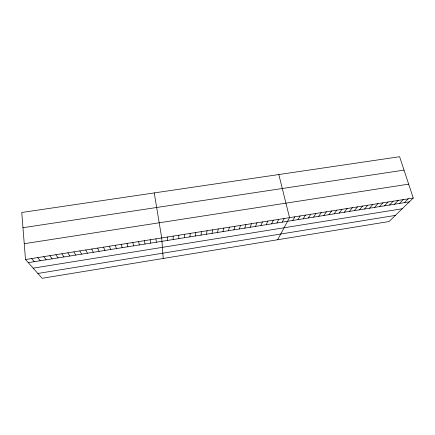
<?xml version="1.0" encoding="UTF-8"?>
<svg xmlns="http://www.w3.org/2000/svg" width="435" height="435" viewBox="0 0 435 435"><rect width="100%" height="100%" fill="white"/><g stroke="black" fill="none" stroke-linecap="round" stroke-linejoin="round"><path stroke-width="0.65" d="M178.785 238.641L178.839 235.21M184.364 237.749L184.516 234.307M189.926 236.863L190.182 233.41M195.478 235.977L195.826 232.513M201.008 235.096L201.459 231.621M206.527 234.215L207.076 230.729M212.03 233.334L212.677 229.838M217.522 232.459L218.267 228.951M222.997 231.589L223.835 228.07M228.457 230.719L229.392 227.19M233.899 229.849L234.933 226.309M239.332 228.984L240.457 225.433M244.747 228.119L245.971 224.558M250.152 227.255L251.468 223.688M255.541 226.396L256.949 222.818M260.913 225.542L262.414 221.948M266.269 224.688L267.868 221.083M271.619 223.835L273.305 220.219M276.948 222.981L278.726 219.36M282.266 222.133L284.137 218.5M277.639 239.745L289.531 217.647L278.824 174.538M292.793 220.458L294.838 216.804M298.002 219.626L300.139 215.961M303.195 218.8L305.419 215.124M308.377 217.973L310.688 214.286M313.548 217.147L315.946 213.454M318.703 216.325L321.188 212.623M323.841 215.504L326.419 211.796M328.974 214.683L331.633 210.964M334.091 213.868L336.831 210.143M339.191 213.058L342.019 209.317M344.281 212.242L347.195 208.495M349.359 211.432L352.355 207.68M354.422 210.627L357.499 206.859M359.473 209.822L362.632 206.049M364.508 209.017L367.754 205.233M369.532 208.218L372.86 204.423M374.546 207.419L377.955 203.618M379.548 206.62L383.039 202.808M384.535 205.826L388.107 202.003M389.51 205.032L393.158 201.204M394.469 204.238L398.204 200.404M399.417 203.45L403.229 199.605M404.354 202.661L408.247 198.811M413.25 198.017L389.102 221.502L42.162 278.286L25.507 259.537L21.75 212.476L399.607 156.714L413.25 198.017L25.507 259.537M33.163 268.156L402.212 208.751M37.878 273.457L395.361 215.412M28.27 262.648L409.281 201.878M24.24 243.698L408.666 184.141M22.968 227.701L404.028 170.101M31.614 258.569L34.262 261.691M37.704 257.602L40.232 260.739M43.777 256.639L46.192 259.787M49.829 255.677L52.135 258.841M55.87 254.72L58.056 257.895M61.89 253.763L63.967 256.954M67.893 252.811L69.861 256.014M73.879 251.86L75.733 255.073M79.85 250.913L81.595 254.138M85.804 249.967L87.435 253.208M91.741 249.027L93.264 252.278M97.663 248.086L99.077 251.354M103.568 247.151L104.873 250.429M109.451 246.215L110.653 249.505M115.324 245.286L116.411 248.586M121.18 244.356L122.164 247.673M127.015 243.431L127.895 246.754M132.838 242.507L133.61 245.846M138.645 241.588L139.309 244.938M144.436 240.669L144.996 244.03M154.251 192.922L161.706 237.929L163.234 258.472M150.206 239.75L150.668 243.121M155.964 238.837L156.323 242.224M167.431 237.021L167.584 240.424M173.141 236.113L173.19 239.533"/></g></svg>
